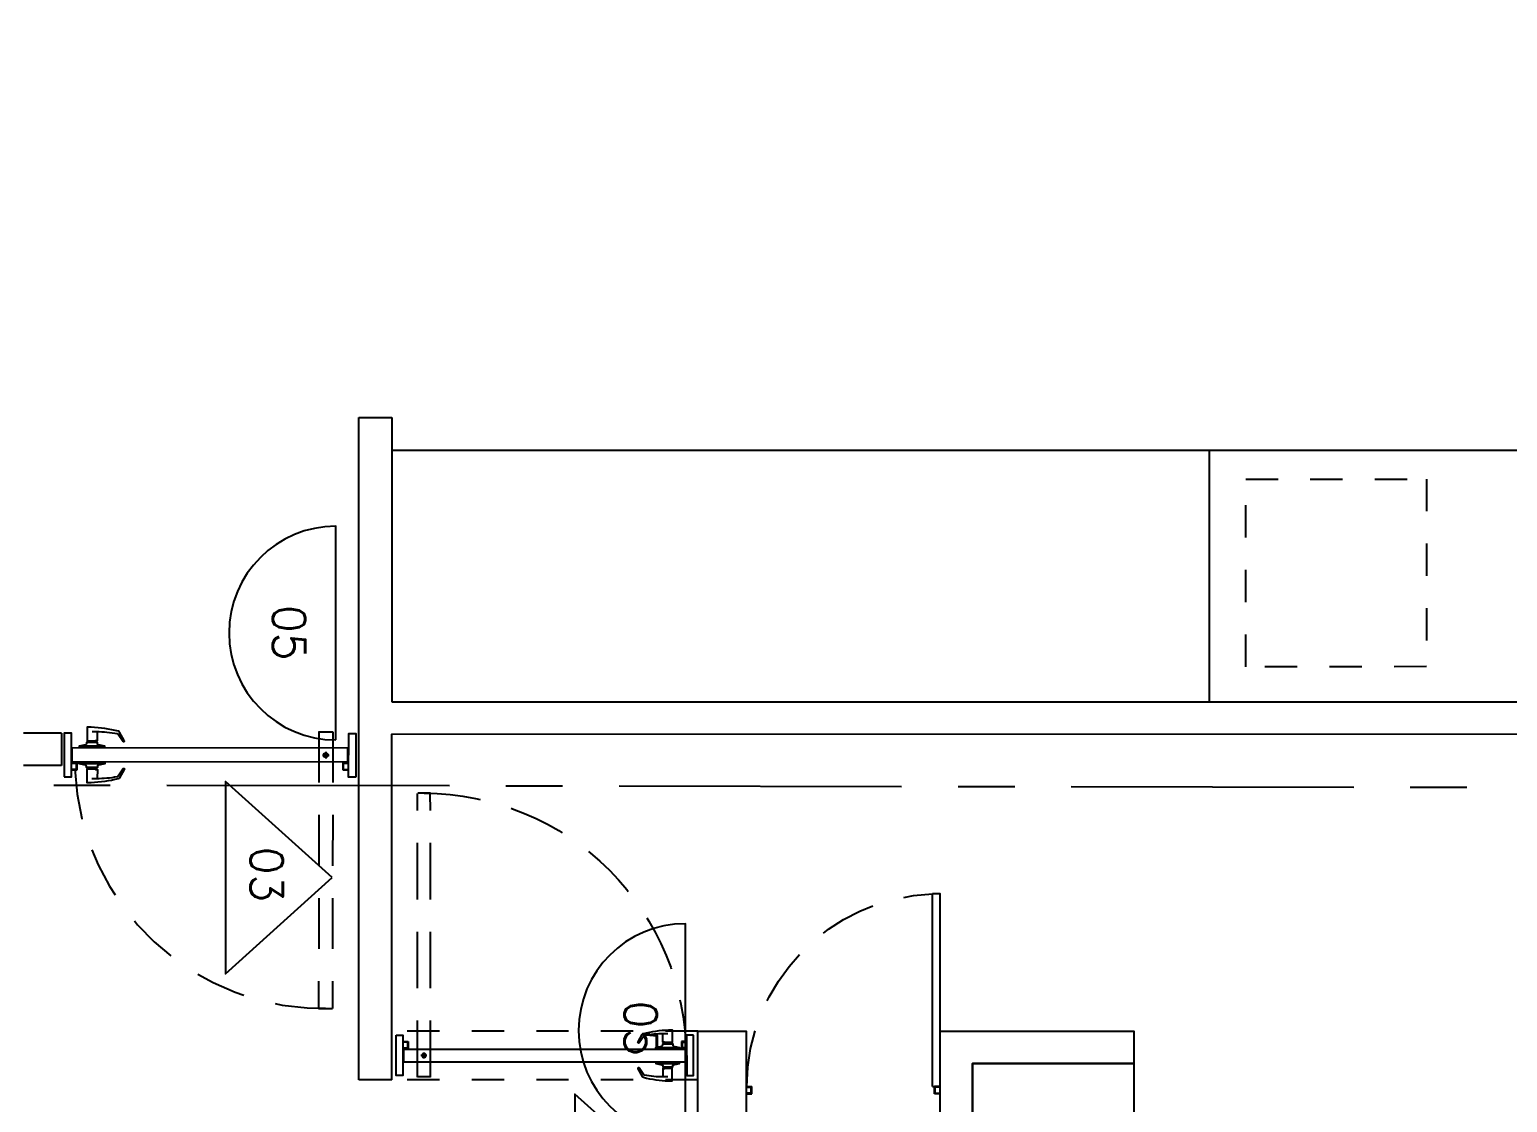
# Model space of a CAD drawing. Extents: x -4 to 325, y -1 to 181.
# Drawn here: x 8.111 to 12.686, y 22.645 to 25.966 of the extents above; entities that cross this region are included whole.
import ezdxf
from ezdxf.enums import TextEntityAlignment as Align

# ---------------------------------------------------------------- set-up
doc = ezdxf.new("R2010")
doc.units = 0
doc.header["$LTSCALE"] = 0.7
doc.header["$MEASUREMENT"] = 0
for name, pattern in [('REC4_A1-00_PLANTA GENERAL$0$X-PP$0$X-PP$0$HIDDEN2', [0.1875, 0.125, -0.0625]), ('REC4_A1-00_PLANTA GENERAL$1$X-BB$0$CENTER', [2, 1.25, -0.25, 0.25, -0.25]), ('REC4_A1-00_PLANTA GENERAL$1$X-BB$0$HIDDEN2', [0.1875, 0.125, -0.0625]), ('REC4_A1-00_PLANTA GENERAL$1$X-PP$0$HIDDEN', [0.375, 0.25, -0.125]), ('X-BB$0$HIDDEN2', [0.1875, 0.125, -0.0625])]:
    doc.linetypes.add(name, pattern=pattern)
doc.layers.get('0').update_dxf_attribs({"linetype": 'CONTINUOUS'})
doc.layers.add('REC4_A1-00_PLANTA GENERAL$0$PP$0$A-MOBILIARIO-MAMPARA', color=9, linetype='CONTINUOUS', lineweight=25)
for name, color, linetype in [('REC4_A1-00_PLANTA GENERAL$1$BB$0$A-GRID', 251, 'REC4_A1-00_PLANTA GENERAL$1$X-BB$0$CENTER'), ('REC4_A1-00_PLANTA GENERAL$1$FN$0$I-FURN-FREE', 1, 'CONTINUOUS'), ('REC4_A1-00_PLANTA GENERAL$1$PP$0$I-DOOR', 253, 'CONTINUOUS'), ('REC4_A1-00_PLANTA GENERAL$1$PP$0$I-WALL', 253, 'CONTINUOUS')]:
    doc.layers.add(name, color=color, linetype=linetype)
doc.styles.add('REC4_A1-00_PLANTA GENERAL$0$X-FN$0$ARIAL', font='arial.ttf')
doc.styles.add('ROMANS', font='romans.shx', dxfattribs={"width": 0.75})

# ---------------------------------------------------------------- blocks, each defined once
blk = doc.blocks.new('REC4_A1-00_PLANTA GENERAL$1$X-PP$0$door')
at = {"layer": 'REC4_A1-00_PLANTA GENERAL$1$PP$0$I-DOOR', "linetype": 'REC4_A1-00_PLANTA GENERAL$1$X-PP$0$HIDDEN', "extrusion": (7.03085e-08, -3.52258e-06, 1)}
for p, q in [((61214.007, 25536.4271, 0), (61214.0075, 25535.4751, 0)), ((61214.055, 25536.4271, 0), (61214.0555, 25535.4751, 0)), ((61214.0075, 25535.4751, 0), (61214.0555, 25535.4751, 0))]:
    blk.add_line(p, q, dxfattribs=at)
at = {"layer": 'REC4_A1-00_PLANTA GENERAL$1$PP$0$I-DOOR', "linetype": 'Continuous', "extrusion": (7.03085e-08, -3.52258e-06, 1)}
for p, q in [((61214.007, 25536.4266, 0), (61214.055, 25536.4266, 0)), ((61214.1072, 25536.3703), (61213.1591, 25536.3703)), ((61213.2714, 25536.3762, 0), (61213.1825, 25536.3763, 0)), ((61213.2714, 25536.3762, 0), (61213.1825, 25536.3763, 0)), ((61214.02, 25536.3463, 0), (61214.0424, 25536.3463, 0)), ((61214.0312, 25536.3573, 0), (61214.0312, 25536.3349, 0)), ((61214.1072, 25536.3223, 0), (61214.1072, 25536.3703)), ((61214.1072, 25536.3223, 0), (61213.1591, 25536.3223, 0)), ((61213.2714, 25536.3162, 0), (61213.1825, 25536.3163, 0)), ((61213.2714, 25536.3162, 0), (61213.1825, 25536.3163, 0)), ((61214.0907, 25536.2946, 0), (61214.0908, 25536.3196, 0)), ((61214.11, 25536.2946, 0), (61214.0907, 25536.2946, 0)), ((61214.11, 25536.3196, 0), (61214.0908, 25536.3196, 0)), ((61214.0927, 25536.2966, 0), (61214.0928, 25536.3176, 0)), ((61214.0927, 25536.2966, 0), (61214.11, 25536.2966, 0)), ((61214.1101, 25536.3176, 0), (61214.0928, 25536.3176, 0))]:
    blk.add_line(p, q, dxfattribs=at)
at = {"layer": 'REC4_A1-00_PLANTA GENERAL$1$PP$0$I-DOOR', "linetype": 'Continuous'}
blk.add_line((61213.1591, 25536.3223, 0), (61213.1591, 25536.3703), dxfattribs=at)
at = {"layer": 'REC4_A1-00_PLANTA GENERAL$1$PP$0$I-DOOR', "linetype": 'Continuous', "extrusion": (-7.03085e-08, -3.52258e-06, 1)}
for p, q in [((61213.1562, 25536.3176, 0), (61213.1736, 25536.3176, 0)), ((61213.1563, 25536.3196, 0), (61213.1756, 25536.3196, 0)), ((61213.1736, 25536.2966, 0), (61213.1563, 25536.2966, 0)), ((61213.1563, 25536.2946, 0), (61213.1756, 25536.2946, 0)), ((61213.1736, 25536.2966, 0), (61213.1736, 25536.3176, 0)), ((61213.1756, 25536.2946, 0), (61213.1756, 25536.3196, 0))]:
    blk.add_line(p, q, dxfattribs=at)
at = {"layer": 'REC4_A1-00_PLANTA GENERAL$1$PP$0$I-DOOR', "linetype": 'Continuous', "extrusion": (7.03085e-08, -3.52258e-06, 1), "elevation": -0.0857}
for points in [[(61213.227, 25536.4268), (61213.2428, 25536.4267, -0.046797), (61213.3139, 25536.4201, -0.2009), (61213.3169, 25536.4182), (61213.3337, 25536.3931, 1), (61213.3382, 25536.3963), (61213.3221, 25536.4246, 0.203005), (61213.3177, 25536.428, 0.054377), (61213.2243, 25536.4416), (61213.2107, 25536.4416), (61213.2107, 25536.3942), (61213.2391, 25536.3942), (61213.2391, 25536.3957), (61213.2455, 25536.3957), (61213.2456, 25536.4267)], [(61213.227, 25536.4268), (61213.2428, 25536.4267, -0.046797), (61213.3139, 25536.4201, -0.2009), (61213.3169, 25536.4182), (61213.3337, 25536.3931, 1), (61213.3382, 25536.3963), (61213.3221, 25536.4246, 0.203005), (61213.3177, 25536.428, 0.054377), (61213.2243, 25536.4416), (61213.2107, 25536.4416), (61213.2107, 25536.3942), (61213.2391, 25536.3942), (61213.2391, 25536.3957), (61213.2455, 25536.3957), (61213.2456, 25536.4267)], [(61213.2714, 25536.3702), (61213.2714, 25536.3762), (61213.2489, 25536.3813, -0.342611), (61213.2455, 25536.3857), (61213.2455, 25536.3892), (61213.2084, 25536.3892), (61213.2084, 25536.3857, -0.342611), (61213.205, 25536.3814), (61213.1825, 25536.3763), (61213.1825, 25536.3703)], [(61213.2714, 25536.3702), (61213.2714, 25536.3762), (61213.2489, 25536.3813, -0.342611), (61213.2455, 25536.3857), (61213.2455, 25536.3892), (61213.2084, 25536.3892), (61213.2084, 25536.3857, -0.342611), (61213.205, 25536.3814), (61213.1825, 25536.3763), (61213.1825, 25536.3703)], [(61213.2714, 25536.3222), (61213.2714, 25536.3162), (61213.2489, 25536.3111, 0.342611), (61213.2455, 25536.3067), (61213.2455, 25536.3032), (61213.2084, 25536.3032), (61213.2084, 25536.3067, 0.342611), (61213.205, 25536.3111), (61213.1825, 25536.3163), (61213.1825, 25536.3223)], [(61213.2714, 25536.3222), (61213.2714, 25536.3162), (61213.2489, 25536.3111, 0.342611), (61213.2455, 25536.3067), (61213.2455, 25536.3032), (61213.2084, 25536.3032), (61213.2084, 25536.3067, 0.342611), (61213.205, 25536.3111), (61213.1825, 25536.3163), (61213.1825, 25536.3223)], [(61213.2269, 25536.2657), (61213.2427, 25536.2657, 0.046797), (61213.3138, 25536.2722, 0.2009), (61213.3168, 25536.2741), (61213.3337, 25536.2992, -1), (61213.3381, 25536.296), (61213.322, 25536.2677, -0.203005), (61213.3176, 25536.2643, -0.054377), (61213.2241, 25536.2508), (61213.2106, 25536.2508), (61213.2106, 25536.2983), (61213.239, 25536.2982), (61213.239, 25536.2967), (61213.2455, 25536.2967), (61213.2454, 25536.2657)], [(61213.2269, 25536.2657), (61213.2427, 25536.2657, 0.046797), (61213.3138, 25536.2722, 0.2009), (61213.3168, 25536.2741), (61213.3337, 25536.2992, -1), (61213.3381, 25536.296), (61213.322, 25536.2677, -0.203005), (61213.3176, 25536.2643, -0.054377), (61213.2241, 25536.2508), (61213.2106, 25536.2508), (61213.2106, 25536.2983), (61213.239, 25536.2982), (61213.239, 25536.2967), (61213.2455, 25536.2967), (61213.2454, 25536.2657)]]:
    blk.add_lwpolyline(points, format="xyb", dxfattribs=at)
at = {"layer": 'REC4_A1-00_PLANTA GENERAL$1$PP$0$I-DOOR', "linetype": 'Continuous', "extrusion": (1.26458e-05, -3.51329e-06, 1), "elevation": 0.6844}
blk.add_lwpolyline([(61213.1313, 25536.2711), (61213.1563, 25536.2711), (61213.1562, 25536.4211), (61213.1312, 25536.4211), (61213.1313, 25536.2711)], dxfattribs=at)
at = {"layer": 'REC4_A1-00_PLANTA GENERAL$1$PP$0$I-DOOR', "linetype": 'Continuous', "extrusion": (7.03085e-08, -3.52258e-06, 1), "elevation": -0.0857}
for points in [[(61213.2413, 25536.3892), (61213.2413, 25536.3942), (61213.2127, 25536.3942), (61213.2127, 25536.3892)], [(61213.2413, 25536.3892), (61213.2413, 25536.3942), (61213.2127, 25536.3942), (61213.2127, 25536.3892)], [(61213.2412, 25536.3032), (61213.2412, 25536.2982), (61213.2126, 25536.2983), (61213.2126, 25536.3032)], [(61213.2412, 25536.3032), (61213.2412, 25536.2982), (61213.2126, 25536.2983), (61213.2126, 25536.3032)]]:
    blk.add_lwpolyline(points, dxfattribs=at)
at = {"layer": 'REC4_A1-00_PLANTA GENERAL$1$PP$0$I-DOOR', "linetype": 'Continuous', "extrusion": (-1.26458e-05, -3.51329e-06, 1), "elevation": -0.8638}
blk.add_lwpolyline([(61214.135, 25536.2711), (61214.11, 25536.2711), (61214.1101, 25536.4211), (61214.1351, 25536.4211), (61214.135, 25536.2711)], dxfattribs=at)
at = {"layer": 'REC4_A1-00_PLANTA GENERAL$1$PP$0$I-DOOR', "linetype": 'Continuous', "extrusion": (7.03085e-08, -3.52258e-06, 1)}
blk.add_circle((61214.0312, 25536.3463, -0.0856), 0.0075, dxfattribs=at)
at = {"layer": 'REC4_A1-00_PLANTA GENERAL$1$PP$0$I-DOOR', "linetype": 'REC4_A1-00_PLANTA GENERAL$1$X-PP$0$HIDDEN', "extrusion": (7.03085e-08, -3.52258e-06, 1)}
blk.add_arc((61214.0247, 25536.3318, -0.0856), 0.8569, 182.1968, 272.0579, dxfattribs=at)
blk = doc.blocks.new('REC4_A1-00_PLANTA GENERAL$0$SINK')
at = {"layer": 'REC4_A1-00_PLANTA GENERAL$1$PP$0$I-DOOR', "linetype": 'Continuous', "extrusion": (-6.7255e-08, 3.52263e-06, 1)}
for p, q in [((10.3298, 16.9794), (10.3472, 16.9794)), ((10.3454, 16.9776), (10.3298, 16.9776)), ((10.3454, 16.9776), (10.3454, 16.9587)), ((10.3472, 16.9794), (10.3472, 16.9569)), ((10.3297, 16.9587), (10.3454, 16.9587)), ((10.3298, 16.9569), (10.3472, 16.9569))]:
    blk.add_line(p, q, dxfattribs=at)
at = {"layer": 'REC4_A1-00_PLANTA GENERAL$1$PP$0$I-DOOR', "linetype": 'Continuous', "extrusion": (7.33619e-08, 3.52251e-06, 1)}
for p, q in [((10.9124, 16.9789), (10.9124, 16.9564)), ((10.9298, 16.9789), (10.9124, 16.9789)), ((10.9142, 16.9771), (10.9142, 16.9582)), ((10.9142, 16.9771), (10.9298, 16.9771)), ((10.9298, 16.9564), (10.9124, 16.9564)), ((10.9299, 16.9582), (10.9142, 16.9582))]:
    blk.add_line(p, q, dxfattribs=at)
at = {"layer": 'REC4_A1-00_PLANTA GENERAL$1$PP$0$I-DOOR', "extrusion": (6.7255e-08, -3.52264e-06, 1)}
blk.add_line((10.9066, 16.9566), (10.9065, 16.36), dxfattribs=at)
at = {"layer": 'REC4_A1-00_PLANTA GENERAL$1$PP$0$I-DOOR', "extrusion": (6.7255e-08, 3.52264e-06, 1)}
blk.add_line((10.9065, 16.9565), (10.9297, 16.9566), dxfattribs=at)
at = {"layer": 'REC4_A1-00_PLANTA GENERAL$1$PP$0$I-DOOR'}
blk.add_polyline3d([(10.9298, 16.9566, 0), (10.9297, 16.3599, 0), (10.9065, 16.3599, 0)], dxfattribs=at)
at = {"layer": 'REC4_A1-00_PLANTA GENERAL$1$PP$0$I-DOOR', "linetype": 'REC4_A1-00_PLANTA GENERAL$1$X-PP$0$HIDDEN'}
blk.add_arc((10.9298, 16.9584), 0.5985, 180.1683, 267.7664, dxfattribs=at)
blk = doc.blocks.new('REC4_A1-00_PLANTA GENERAL$0$Puerta Baños')
at = {"layer": 'REC4_A1-00_PLANTA GENERAL$1$PP$0$I-DOOR', "linetype": 'Continuous', "extrusion": (-3.52277e-06, -4.05582e-07, 1)}
for p, q in [((11.8521, 25.6733, 0), (11.8521, 25.6573, 0)), ((11.8537, 25.6589, 0), (11.8537, 25.6733, 0)), ((11.8711, 25.6733, 0), (11.8711, 25.659, 0)), ((11.8728, 25.6733, 0), (11.8728, 25.6573, 0)), ((11.875, 25.6709, 0), (11.8757, 24.797, 0)), ((11.875, 25.6709, 0), (11.9147, 25.6709, 0)), ((11.9147, 25.6709, 0), (11.9147, 24.7971, 0)), ((11.8521, 25.6573, 0), (11.8728, 25.6573, 0)), ((11.8537, 25.6589, 0), (11.8711, 25.659, 0)), ((11.9614, 25.588, 0), (11.9613, 25.6277, 0)), ((11.904, 25.608, 0), (11.8854, 25.608, 0)), ((11.8949, 25.5987, 0), (11.8949, 25.6172, 0)), ((11.8699, 24.89, 0), (11.87, 24.8164, 0)), ((11.8699, 24.89, 0), (11.87, 24.8164, 0)), ((11.9196, 24.8901, 0), (11.9197, 24.8165, 0)), ((11.9196, 24.8901, 0), (11.9197, 24.8165, 0))]:
    blk.add_line(p, q, dxfattribs=at)
at = {"layer": 'REC4_A1-00_PLANTA GENERAL$1$PP$0$I-DOOR', "linetype": 'REC4_A1-00_PLANTA GENERAL$1$X-PP$0$HIDDEN', "extrusion": (-3.52277e-06, -4.05582e-07, 1)}
for p, q in [((11.0835, 25.5874, 0), (11.0835, 25.6272, 0)), ((11.9618, 25.6277, 0), (11.0838, 25.628, 0)), ((11.9618, 25.588, 0), (11.0838, 25.5883, 0))]:
    blk.add_line(p, q, dxfattribs=at)
at = {"layer": 'REC4_A1-00_PLANTA GENERAL$1$PP$0$I-DOOR', "linetype": 'Continuous', "extrusion": (-3.52276e-06, -5.46199e-07, 1)}
for p, q in [((11.8521, 24.8107, 0), (11.8728, 24.8107, 0)), ((11.8521, 24.7947, 0), (11.8521, 24.8107, 0)), ((11.8537, 24.809, 0), (11.8711, 24.809, 0)), ((11.8537, 24.809, 0), (11.8537, 24.7947, 0)), ((11.8711, 24.7947, 0), (11.8711, 24.809, 0)), ((11.8728, 24.7947, 0), (11.8728, 24.8107, 0))]:
    blk.add_line(p, q, dxfattribs=at)
at = {"layer": 'REC4_A1-00_PLANTA GENERAL$1$PP$0$I-DOOR', "linetype": 'Continuous', "extrusion": (-1.86245e-10, -4.75596e-07, 1)}
blk.add_line((11.8757, 24.797, 0), (11.9147, 24.7971, 0), dxfattribs=at)
at = {"layer": 'REC4_A1-00_PLANTA GENERAL$1$PP$0$I-DOOR', "linetype": 'Continuous', "extrusion": (-3.51242e-06, -1.31217e-05, 1), "elevation": -0.0004}
blk.add_lwpolyline([(11.8326, 25.6939), (11.8326, 25.6732), (11.9568, 25.6733), (11.9568, 25.694), (11.8326, 25.6939)], dxfattribs=at)
at = {"layer": 'REC4_A1-00_PLANTA GENERAL$1$PP$0$I-DOOR', "linetype": 'Continuous', "extrusion": (-3.52277e-06, -4.05582e-07, 1), "elevation": -0.0001}
for points in [[(11.8281, 24.8532), (11.8281, 24.8663, -0.046797), (11.8335, 24.9252, -0.2009), (11.8351, 24.9276), (11.8558, 24.9416, 1), (11.8532, 24.9453), (11.8297, 24.932, 0.203005), (11.827, 24.9283, 0.054377), (11.8158, 24.8509), (11.8158, 24.8397), (11.8551, 24.8397), (11.8551, 24.8632), (11.8538, 24.8632), (11.8538, 24.8686), (11.8281, 24.8685)], [(11.8281, 24.8532), (11.8281, 24.8663, -0.046797), (11.8335, 24.9252, -0.2009), (11.8351, 24.9276), (11.8558, 24.9416, 1), (11.8532, 24.9453), (11.8297, 24.932, 0.203005), (11.827, 24.9283, 0.054377), (11.8158, 24.8509), (11.8158, 24.8396), (11.8551, 24.8397), (11.8551, 24.8632), (11.8538, 24.8632), (11.8538, 24.8686), (11.8281, 24.8685)], [(11.9615, 24.8533), (11.9615, 24.8664, 0.046797), (11.956, 24.9253, 0.2009), (11.9544, 24.9277), (11.9336, 24.9417, -1), (11.9363, 24.9454), (11.9597, 24.9321, -0.203005), (11.9625, 24.9284, -0.054377), (11.9738, 24.851), (11.9738, 24.8398), (11.9345, 24.8397), (11.9345, 24.8633), (11.9358, 24.8633), (11.9357, 24.8686), (11.9615, 24.8687)], [(11.9615, 24.8533), (11.9615, 24.8664, 0.046797), (11.956, 24.9253, 0.2009), (11.9544, 24.9277), (11.9336, 24.9417, -1), (11.9363, 24.9454), (11.9597, 24.9321, -0.203005), (11.9625, 24.9284, -0.054377), (11.9738, 24.851), (11.9738, 24.8398), (11.9345, 24.8397), (11.9345, 24.8633), (11.9358, 24.8633), (11.9357, 24.8686), (11.9615, 24.8687)], [(11.8749, 24.89), (11.8699, 24.89), (11.8657, 24.8714, -0.342611), (11.8621, 24.8686), (11.8592, 24.8686), (11.8592, 24.8379), (11.8621, 24.8379, -0.342611), (11.8657, 24.8351), (11.87, 24.8164), (11.8749, 24.8164)], [(11.8749, 24.89), (11.8699, 24.89), (11.8657, 24.8714, -0.342611), (11.8621, 24.8686), (11.8592, 24.8686), (11.8592, 24.8379), (11.8621, 24.8379, -0.342611), (11.8657, 24.8351), (11.87, 24.8164), (11.8749, 24.8164)], [(11.9146, 24.8901), (11.9196, 24.8901), (11.9239, 24.8714, 0.342611), (11.9275, 24.8686), (11.9304, 24.8686), (11.9304, 24.8379), (11.9275, 24.8379, 0.342611), (11.9239, 24.8351), (11.9197, 24.8165), (11.9147, 24.8164)], [(11.9146, 24.8901), (11.9196, 24.8901), (11.9239, 24.8714, 0.342611), (11.9275, 24.8686), (11.9304, 24.8686), (11.9304, 24.8379), (11.9275, 24.8379, 0.342611), (11.9239, 24.8351), (11.9197, 24.8165), (11.9147, 24.8164)]]:
    blk.add_lwpolyline(points, format="xyb", dxfattribs=at)
for points in [[(11.8592, 24.865), (11.855, 24.865), (11.8551, 24.8414), (11.8592, 24.8414)], [(11.8592, 24.865), (11.855, 24.865), (11.8551, 24.8414), (11.8592, 24.8414)], [(11.9304, 24.8651), (11.9345, 24.8651), (11.9345, 24.8414), (11.9304, 24.8414)], [(11.9304, 24.8651), (11.9345, 24.8651), (11.9345, 24.8414), (11.9304, 24.8414)]]:
    blk.add_lwpolyline(points, dxfattribs=at)
at = {"layer": 'REC4_A1-00_PLANTA GENERAL$1$PP$0$I-DOOR', "linetype": 'Continuous', "extrusion": (-3.51453e-06, 1.21699e-05, 1), "elevation": 0.0003}
blk.add_lwpolyline([(11.8326, 24.774), (11.8326, 24.7947), (11.9568, 24.7946), (11.9568, 24.7739), (11.8326, 24.774)], dxfattribs=at)
at = {"layer": 'REC4_A1-00_PLANTA GENERAL$1$PP$0$I-DOOR', "linetype": 'Continuous', "extrusion": (-3.52277e-06, -4.05582e-07, 1)}
blk.add_circle((11.8949, 25.608, -0.0001), 0.00621, dxfattribs=at)
at = {"layer": 'REC4_A1-00_PLANTA GENERAL$1$PP$0$I-DOOR', "linetype": 'REC4_A1-00_PLANTA GENERAL$1$X-PP$0$HIDDEN', "extrusion": (-1.86245e-10, -4.75596e-07, 1)}
blk.add_arc((11.8947, 25.608, 0), 0.8112, 180.0466, 270.0592, dxfattribs=at)
blk = doc.blocks.new('REC4_A1-00_PLANTA GENERAL', base_point=(3911.2412, -3265.1096))
at = {"layer": 'REC4_A1-00_PLANTA GENERAL$1$BB$0$A-GRID'}
h = blk.add_hatch(dxfattribs=at)
h.set_pattern_fill('ANSI31', color=8, scale=0.53)
h.set_pattern_definition([(45, (0.03352, 0.020166), (-0.046845824, 0.046845824), [])])
h.paths.add_polyline_path([(1.5678, 35.8547), (1.2166, 35.8547), (1.2166, 35.4908), (1.5678, 35.4908)])
h.paths.add_polyline_path([(8.0551, 35.8047), (7.7553, 35.8047), (7.7553, 35.5143), (8.0551, 35.5143)])
h.paths.add_polyline_path([(14.5753, 35.809), (14.2754, 35.809), (14.2754, 35.5187), (14.5753, 35.5187)])
h.paths.add_polyline_path([(21.0466, 35.804), (20.7468, 35.804), (20.7468, 35.5137), (21.0466, 35.5137)])
edge = h.paths.add_edge_path()
edge.add_arc((27.4259, 35.604), 0.1568, 0, 360)
h.paths.add_polyline_path([(34.1147, 35.7939), (33.8148, 35.7939), (33.8148, 35.5036), (34.1147, 35.5036)])
h.paths.add_polyline_path([(40.5576, 35.789), (40.2578, 35.789), (40.2578, 35.4986), (40.5576, 35.4986)])
edge = h.paths.add_edge_path()
edge.add_arc((46.9701, 35.6385), 0.2128, 0, 360)
edge = h.paths.add_edge_path()
edge.add_arc((33.9335, 29.5702), 0.1716, 0, 360)
h.paths.add_polyline_path([(1.5768, 29.8317), (1.2256, 29.8317), (1.2256, 29.4678), (1.5768, 29.4678)])
h.paths.add_polyline_path([(8.0508, 29.7868), (7.75, 29.7868), (7.75, 29.4871), (8.0508, 29.4871)])
h.paths.add_polyline_path([(14.3851, 29.7988), (14.2624, 29.7988), (14.2624, 29.4991), (14.3821, 29.4991)])
h.paths.add_polyline_path([(14.5632, 29.7988), (14.3851, 29.7988), (14.3821, 29.4991), (14.5632, 29.4991)])
h.paths.add_polyline_path([(21.1221, 29.5527), (20.7989, 29.5517), (20.7989, 29.3933), (21.1221, 29.3933)])
h.paths.add_polyline_path([(21.1221, 29.8224), (21.0453, 29.8224), (20.7989, 29.8217), (20.7989, 29.5517), (21.1221, 29.5527)])
h.paths.add_polyline_path([(27.542, 29.7729), (27.2913, 29.7729), (27.2913, 29.5231), (27.542, 29.5231)])
h.paths.add_polyline_path([(40.5264, 29.7716), (40.2757, 29.7716), (40.2757, 29.5218), (40.5264, 29.5218)])
h.paths.add_polyline_path([(47.0764, 29.8019), (46.7664, 29.8019), (46.7664, 29.4919), (47.0764, 29.4919)])
h.paths.add_polyline_path([(1.565, 23.8478), (1.2138, 23.8478), (1.2138, 23.4839), (1.565, 23.4839)])
h.paths.add_polyline_path([(7.9956, 23.8084), (7.6948, 23.8084), (7.6948, 23.5086), (7.9956, 23.5086)])
h.paths.add_polyline_path([(14.5958, 23.8058), (14.2249, 23.8067), (14.2249, 23.507), (14.5929, 23.5061)])
h.paths.add_polyline_path([(14.5258, 23.8058), (14.5958, 23.8058), (14.5929, 23.5061), (14.5258, 23.5061)], flags=16)
h.paths.add_polyline_path([(27.5327, 23.7392), (27.282, 23.7392), (27.282, 23.4894), (27.5327, 23.4894)])
edge = h.paths.add_edge_path()
edge.add_arc((33.9155, 23.6003), 0.1566, 0, 360)
h.paths.add_polyline_path([(40.5198, 23.6763), (40.2691, 23.6763), (40.2691, 23.4631), (40.5198, 23.4631)])
h.paths.add_polyline_path([(40.5198, 23.7129), (40.269, 23.7129), (40.269, 23.6763), (40.5198, 23.6763)])
h.paths.add_polyline_path([(47.0605, 23.6763), (46.8098, 23.6763), (46.8098, 23.4498), (47.0605, 23.4498)])
h.paths.add_polyline_path([(47.0605, 23.6997), (46.8098, 23.6997), (46.8098, 23.6763), (47.0605, 23.6763)])
h.paths.add_polyline_path([(1.5458, 17.8473), (1.1946, 17.8473), (1.1946, 17.4834), (1.5458, 17.4834)])
h.paths.add_polyline_path([(8.0633, 17.8071), (7.7625, 17.8071), (7.7625, 17.5074), (8.0633, 17.5074)])
h.paths.add_polyline_path([(14.4343, 17.7919), (14.3217, 17.7919), (14.3217, 17.4921), (14.4285, 17.4921)])
h.paths.add_polyline_path([(14.6226, 17.7919), (14.4343, 17.7919), (14.4285, 17.4921), (14.6226, 17.4921)])
h.paths.add_polyline_path([(27.5235, 17.756), (27.2727, 17.756), (27.2727, 17.5062), (27.5235, 17.5062)])
edge = h.paths.add_edge_path()
edge.add_arc((33.905, 17.5767), 0.1574, 0, 360)
h.paths.add_polyline_path([(40.5132, 17.7384), (40.3113, 17.7384), (40.3113, 17.5259), (40.5132, 17.5259)])
h.paths.add_polyline_path([(40.3113, 17.7384), (40.2625, 17.7384), (40.2625, 17.4886), (40.5132, 17.4886), (40.5132, 17.5259), (40.3113, 17.5259)])
h.paths.add_polyline_path([(47.0683, 17.7542), (46.7674, 17.7542), (46.7674, 17.5259), (47.0683, 17.5259)])
h.paths.add_polyline_path([(47.0683, 17.5259), (46.7674, 17.5259), (46.7674, 17.4544), (47.0683, 17.4544)])
h.paths.add_polyline_path([(1.5739, 11.86), (1.2227, 11.86), (1.2227, 11.4962), (1.5739, 11.4962)])
h.paths.add_polyline_path([(8.0659, 11.8138), (7.765, 11.8138), (7.765, 11.514), (8.0659, 11.514)])
h.paths.add_polyline_path([(14.5258, 11.7988), (14.2249, 11.7988), (14.2249, 11.499), (14.5258, 11.499)])
h.paths.add_polyline_path([(21.0742, 11.6829), (20.7512, 11.6844), (20.7512, 11.4144), (21.0742, 11.4144)])
h.paths.add_polyline_path([(21.0742, 11.7656), (20.7512, 11.7656), (20.7512, 11.6844), (21.0742, 11.6829)])
h.paths.add_polyline_path([(27.5142, 11.7439), (27.2635, 11.7439), (27.2635, 11.4941), (27.5142, 11.4941)])
edge = h.paths.add_edge_path()
edge.add_arc((33.8803, 11.59), 0.1553, 0, 360)
h.paths.add_polyline_path([(40.5065, 11.7154), (40.2558, 11.7154), (40.2558, 11.464), (40.5065, 11.464)])
h.paths.add_polyline_path([(47.0258, 11.6987), (46.775, 11.6987), (46.775, 11.4489), (47.0258, 11.4489)])
h.paths.add_polyline_path([(1.5513, 5.8383), (1.2001, 5.8383), (1.2001, 5.4744), (1.5513, 5.4744)])
h.paths.add_polyline_path([(8.0395, 5.7813), (7.7676, 5.7813), (7.7676, 5.4815), (8.0395, 5.4815)])
h.paths.add_polyline_path([(8.0685, 5.7813), (8.0395, 5.7813), (8.0395, 5.4815), (8.0685, 5.4815)])
h.paths.add_polyline_path([(14.5132, 5.7555), (14.2123, 5.7555), (14.2123, 5.4558), (14.5132, 5.4558)])
h.paths.add_polyline_path([(21.0084, 5.7048), (20.7577, 5.7048), (20.7577, 5.455), (21.0084, 5.455)])
h.paths.add_polyline_path([(27.5299, 5.7035), (27.229, 5.7035), (27.229, 5.4037), (27.5299, 5.4037)])
h.paths.add_polyline_path([(34.0162, 5.6528), (33.7655, 5.6528), (33.7655, 5.403), (34.0162, 5.403)])
h.paths.add_polyline_path([(40.4672, 5.6155), (40.2072, 5.6155), (40.2072, 5.3555), (40.4672, 5.3555)])
edge = h.paths.add_edge_path()
edge.add_arc((46.8827, 5.476), 0.1877, 0, 360)
at = {"linetype": 'REC4_A1-00_PLANTA GENERAL$1$X-BB$0$HIDDEN2'}
for p, q in [((10.1798, 22.8655), (9.2319, 22.8655)), ((10.1798, 22.7155), (9.2319, 22.7155))]:
    blk.add_line(p, q, dxfattribs=at)
at = {"layer": 'REC4_A1-00_PLANTA GENERAL$0$PP$0$A-MOBILIARIO-MAMPARA', "color": 8, "linetype": 'REC4_A1-00_PLANTA GENERAL$0$X-PP$0$X-PP$0$HIDDEN2'}
blk.add_lwpolyline([(11.8761, 24.5744), (12.4356, 24.575), (12.4356, 23.9942), (11.8761, 23.9936)], close=True, dxfattribs=at)
at = {"layer": 'REC4_A1-00_PLANTA GENERAL$1$BB$0$A-GRID'}
blk.add_lwpolyline([(-2.6642, 23.6449), (52.8043, 23.5571)], dxfattribs=at)
at = {"layer": 'REC4_A1-00_PLANTA GENERAL$1$PP$0$I-WALL'}
for p, q in [((9.1298, 22.7155), (9.1298, 24.7655)), ((9.1298, 24.7655), (9.2319, 24.7655)), ((9.2319, 24.7655), (9.2319, 23.8855)), ((11.7632, 24.663), (11.7632, 23.8855)), ((8.2098, 23.7882), (8.2098, 23.6882))]:
    blk.add_line(p, q, dxfattribs=at)
for points in [[(9.2319, 23.8855), (14.2293, 23.8855), (14.2293, 24.663), (9.2319, 24.663)], [(11.0298, 22.7655), (11.5298, 22.7655), (11.5298, 19.9007), (11.0298, 19.9007)]]:
    blk.add_lwpolyline(points, close=True, dxfattribs=at)
for points in [[(8.2098, 23.7882), (8.0919, 23.7882)], [(9.2319, 22.7155), (9.2319, 23.7855), (14.2946, 23.7859)], [(8.2098, 23.6882), (8.0919, 23.6882)], [(9.1298, 21.7855), (10.1798, 21.7855), (10.1798, 22.8655), (10.3298, 22.8655), (10.3298, 21.7855), (10.9298, 21.7855), (10.9298, 22.8655), (11.0298, 22.8655), (11.5298, 22.8655), (11.5298, 22.7655), (11.0298, 22.7655), (11.0298, 20.0157)]]:
    blk.add_lwpolyline(points, dxfattribs=at)
at = {"layer": 'REC4_A1-00_PLANTA GENERAL$1$PP$0$I-WALL', "elevation": 0}
blk.add_lwpolyline([(9.2319, 22.7155), (9.1298, 22.7155)], dxfattribs=at)
at = {"layer": 'REC4_A1-00_PLANTA GENERAL$1$PP$0$I-DOOR', "color": 4, "xscale": 0.9, "yscale": 0.9, "zscale": 0.9, "rotation": 359.950334928581}
blk.add_blockref('REC4_A1-00_PLANTA GENERAL$1$X-PP$0$door', (-55103.5014, -22911.2275, 0), dxfattribs=at)
at = {"layer": 'REC4_A1-00_PLANTA GENERAL$1$PP$0$I-DOOR', "xscale": -1, "rotation": 90}
blk.add_blockref('REC4_A1-00_PLANTA GENERAL$0$Puerta Baños', (34.9399, 34.6856, 0), dxfattribs=at)
at = {"layer": 'REC4_A1-00_PLANTA GENERAL$1$PP$0$I-WALL', "xscale": -1, "rotation": 180}
blk.add_blockref('REC4_A1-00_PLANTA GENERAL$0$SINK', (0, 39.6512), dxfattribs=at)
at = {"layer": 'REC4_A1-00_PLANTA GENERAL$1$FN$0$I-FURN-FREE', "style": 'REC4_A1-00_PLANTA GENERAL$0$X-FN$0$ARIAL', "text_generation_flag": 4}
for tag, p, height in [('ITEXT', (44.0612, 35.3807), 0.0358), ('CAPQT', (44.1235, 34.7232), 0.00704), ('CAPMC', (44.1235, 34.7232), 0.00704), ('CAPMG', (44.1235, 34.7232), 0.00704), ('STYLE', (44.1235, 34.7232), 0.0572), ('STYLE', (44.1235, 34.7232), 0.0572), ('CAPPN', (44.1235, 34.7232), 0.0715), ('L3', (44.1235, 34.7232), 0.0715), ('L1', (44.1235, 34.7232), 0.0715), ('L2', (44.1235, 34.7232), 0.0715)]:
    blk.add_attdef(tag, p, '', height=height, dxfattribs=at)
for tag, p, height, rotation in [('ITEXT', (42.9913, 35.0599), 0.0358, 30), ('ITEXT', (45.1482, 35.1235), 0.0358, 330), ('CAPPN', (43.374, 34.5216), 0.0715, 30), ('STYLE', (43.374, 34.5216), 0.0572, 30), ('STYLE', (43.374, 34.5216), 0.0572, 30), ('L1', (43.374, 34.5216), 0.0715, 30), ('L2', (43.374, 34.5216), 0.0715, 30), ('L3', (43.374, 34.5216), 0.0715, 30), ('CAPMG', (43.374, 34.5216), 0.00704, 30), ('CAPMC', (43.374, 34.5216), 0.00704, 30), ('CAPQT', (43.374, 34.5216), 0.00704, 30), ('L1', (44.8734, 34.523), 0.0715, 330), ('L3', (44.8734, 34.523), 0.0715, 330), ('L2', (44.8734, 34.523), 0.0715, 330), ('CAPPN', (44.8734, 34.523), 0.0715, 330), ('STYLE', (44.8734, 34.523), 0.0572, 330), ('STYLE', (44.8734, 34.523), 0.0572, 330), ('CAPMC', (44.8734, 34.523), 0.00704, 330), ('CAPMG', (44.8734, 34.523), 0.00704, 330), ('CAPQT', (44.8734, 34.523), 0.00704, 330), ('ITEXT', (42.2251, 34.2472), 0.0358, 60), ('ITEXT', (45.9609, 34.3573), 0.0358, 300), ('CAPPN', (42.8256, 33.9723), 0.0715, 60), ('STYLE', (42.8256, 33.9723), 0.0572, 60), ('STYLE', (42.8256, 33.9723), 0.0572, 60), ('L1', (42.8256, 33.9723), 0.0715, 60), ('L2', (42.8256, 33.9723), 0.0715, 60), ('L3', (42.8256, 33.9723), 0.0715, 60), ('CAPMG', (42.8256, 33.9723), 0.00704, 60), ('CAPMC', (42.8256, 33.9723), 0.00704, 60), ('CAPQT', (42.8256, 33.9723), 0.00704, 60), ('L1', (45.4227, 33.9746), 0.0715, 300), ('L3', (45.4227, 33.9746), 0.0715, 300), ('L2', (45.4227, 33.9746), 0.0715, 300), ('CAPPN', (45.4227, 33.9746), 0.0715, 300), ('STYLE', (45.4227, 33.9746), 0.0572, 300), ('STYLE', (45.4227, 33.9746), 0.0572, 300), ('CAPMC', (45.4227, 33.9746), 0.00704, 300), ('CAPMG', (45.4227, 33.9746), 0.00704, 300), ('CAPQT', (45.4227, 33.9746), 0.00704, 300), ('CAPPN', (42.6254, 33.2225), 0.0715, 90), ('STYLE', (42.6254, 33.2225), 0.0572, 90), ('STYLE', (42.6254, 33.2225), 0.0572, 90), ('L3', (42.6254, 33.2225), 0.0715, 90), ('L1', (42.6254, 33.2225), 0.0715, 90), ('L2', (42.6254, 33.2225), 0.0715, 90), ('ITEXT', (41.9679, 33.1602), 0.0358, 90), ('ITEXT', (46.2817, 33.2874), 0.0358, 270), ('CAPQT', (42.6254, 33.2225), 0.00704, 90), ('CAPMG', (42.6254, 33.2225), 0.00704, 90), ('CAPMC', (42.6254, 33.2225), 0.00704, 90), ('CAPPN', (45.6242, 33.2251), 0.0715, 270), ('STYLE', (45.6242, 33.2251), 0.0572, 270), ('STYLE', (45.6242, 33.2251), 0.0572, 270), ('CAPMC', (45.6242, 33.2251), 0.00704, 270), ('CAPMG', (45.6242, 33.2251), 0.00704, 270), ('CAPQT', (45.6242, 33.2251), 0.00704, 270), ('L3', (45.6242, 33.2251), 0.0715, 270), ('L2', (45.6242, 33.2251), 0.0715, 270), ('L1', (45.6242, 33.2251), 0.0715, 270), ('CAPPN', (42.8269, 32.4729), 0.0715, 120), ('STYLE', (42.8269, 32.4729), 0.0572, 120), ('STYLE', (42.8269, 32.4729), 0.0572, 120), ('L1', (42.8269, 32.4729), 0.0715, 120), ('L2', (42.8269, 32.4729), 0.0715, 120), ('L3', (42.8269, 32.4729), 0.0715, 120), ('CAPMG', (42.8269, 32.4729), 0.00704, 120), ('CAPMC', (42.8269, 32.4729), 0.00704, 120), ('CAPQT', (42.8269, 32.4729), 0.00704, 120), ('CAPPN', (45.424, 32.4752), 0.0715, 240), ('STYLE', (45.424, 32.4752), 0.0572, 240), ('STYLE', (45.424, 32.4752), 0.0572, 240), ('L2', (45.424, 32.4752), 0.0715, 240), ('L3', (45.424, 32.4752), 0.0715, 240), ('L1', (45.424, 32.4752), 0.0715, 240), ('CAPMG', (45.424, 32.4752), 0.00704, 240), ('CAPQT', (45.424, 32.4752), 0.00704, 240), ('CAPMC', (45.424, 32.4752), 0.00704, 240), ('ITEXT', (42.2887, 32.0903), 0.0358, 120), ('ITEXT', (46.0245, 32.2004), 0.0358, 240), ('CAPPN', (43.3762, 31.9246), 0.0715, 150), ('STYLE', (43.3762, 31.9246), 0.0572, 150), ('STYLE', (43.3762, 31.9246), 0.0572, 150), ('L1', (43.3762, 31.9246), 0.0715, 150), ('L2', (43.3762, 31.9246), 0.0715, 150), ('L3', (43.3762, 31.9246), 0.0715, 150), ('CAPMG', (43.3762, 31.9246), 0.00704, 150), ('CAPMC', (43.3762, 31.9246), 0.00704, 150), ('CAPQT', (43.3762, 31.9246), 0.00704, 150), ('CAPPN', (44.8757, 31.9259), 0.0715, 210), ('STYLE', (44.8757, 31.9259), 0.0572, 210), ('STYLE', (44.8757, 31.9259), 0.0572, 210), ('L2', (44.8757, 31.9259), 0.0715, 210), ('L3', (44.8757, 31.9259), 0.0715, 210), ('L1', (44.8757, 31.9259), 0.0715, 210), ('CAPMG', (44.8757, 31.9259), 0.00704, 210), ('CAPMC', (44.8757, 31.9259), 0.00704, 210), ('CAPQT', (44.8757, 31.9259), 0.00704, 210), ('CAPPN', (44.1261, 31.7244), 0.0715, 180), ('STYLE', (44.1261, 31.7244), 0.0572, 180), ('STYLE', (44.1261, 31.7244), 0.0572, 180), ('L3', (44.1261, 31.7244), 0.0715, 180), ('L1', (44.1261, 31.7244), 0.0715, 180), ('L2', (44.1261, 31.7244), 0.0715, 180), ('CAPMG', (44.1261, 31.7244), 0.00704, 180), ('CAPMC', (44.1261, 31.7244), 0.00704, 180), ('CAPQT', (44.1261, 31.7244), 0.00704, 180), ('ITEXT', (43.1014, 31.3241), 0.0358, 150), ('ITEXT', (45.2583, 31.3876), 0.0358, 210), ('ITEXT', (44.1884, 31.0669), 0.0358, 180)]:
    blk.add_attdef(tag, p, '', height=height, rotation=rotation, dxfattribs=at)
for tag, p, height, width in [('ITEXT', (44.1112, 34.7804), 0.0286, 0.75), ('PSUT1', (44.1235, 34.7232), 0.0572, 0.65), ('PSUT2', (44.1235, 34.7232), 0.0572, 0.65), ('PSUT3', (44.1235, 34.7232), 0.0572, 0.65)]:
    blk.add_attdef(tag, p, '', height=height, dxfattribs=dict(at, width=width))
for tag, p, height, rotation, width in [('ITEXT', (43.3348, 34.565), 0.0286, 30, 0.75), ('PSUT1', (43.374, 34.5216), 0.0572, 30, 0.65), ('PSUT2', (43.374, 34.5216), 0.0572, 30, 0.65), ('PSUT3', (43.374, 34.5216), 0.0572, 30, 0.65), ('ITEXT', (44.8914, 34.5786), 0.0286, 330, 0.75), ('PSUT1', (44.8734, 34.523), 0.0572, 330, 0.65), ('PSUT2', (44.8734, 34.523), 0.0572, 330, 0.65), ('PSUT3', (44.8734, 34.523), 0.0572, 330, 0.65), ('PSUT1', (42.8256, 33.9723), 0.0572, 60, 0.65), ('PSUT2', (42.8256, 33.9723), 0.0572, 60, 0.65), ('PSUT3', (42.8256, 33.9723), 0.0572, 60, 0.65), ('ITEXT', (42.77, 33.9903), 0.0286, 60, 0.75), ('ITEXT', (45.4661, 34.0138), 0.0286, 300, 0.75), ('PSUT1', (45.4227, 33.9746), 0.0572, 300, 0.65), ('PSUT2', (45.4227, 33.9746), 0.0572, 300, 0.65), ('PSUT3', (45.4227, 33.9746), 0.0572, 300, 0.65), ('PSUT3', (42.6254, 33.2225), 0.0572, 90, 0.65), ('PSUT1', (42.6254, 33.2225), 0.0572, 90, 0.65), ('PSUT2', (42.6254, 33.2225), 0.0572, 90, 0.65), ('ITEXT', (42.5682, 33.2102), 0.0286, 90, 0.75), ('PSUT1', (45.6242, 33.2251), 0.0572, 270, 0.65), ('PSUT2', (45.6242, 33.2251), 0.0572, 270, 0.65), ('PSUT3', (45.6242, 33.2251), 0.0572, 270, 0.65), ('ITEXT', (45.6814, 33.2373), 0.0286, 270, 0.75), ('PSUT2', (42.8269, 32.4729), 0.0572, 120, 0.65), ('PSUT1', (42.8269, 32.4729), 0.0572, 120, 0.65), ('PSUT3', (42.8269, 32.4729), 0.0572, 120, 0.65), ('ITEXT', (42.7835, 32.4337), 0.0286, 120, 0.75), ('PSUT2', (45.424, 32.4752), 0.0572, 240, 0.65), ('PSUT3', (45.424, 32.4752), 0.0572, 240, 0.65), ('PSUT1', (45.424, 32.4752), 0.0572, 240, 0.65), ('ITEXT', (45.4797, 32.4572), 0.0286, 240, 0.75), ('PSUT1', (43.3762, 31.9246), 0.0572, 150, 0.65), ('PSUT2', (43.3762, 31.9246), 0.0572, 150, 0.65), ('PSUT3', (43.3762, 31.9246), 0.0572, 150, 0.65), ('PSUT2', (44.8757, 31.9259), 0.0572, 210, 0.65), ('PSUT3', (44.8757, 31.9259), 0.0572, 210, 0.65), ('PSUT1', (44.8757, 31.9259), 0.0572, 210, 0.65), ('ITEXT', (43.3583, 31.8689), 0.0286, 150, 0.75), ('ITEXT', (44.9149, 31.8825), 0.0286, 210, 0.75), ('PSUT3', (44.1261, 31.7244), 0.0572, 180, 0.65), ('PSUT1', (44.1261, 31.7244), 0.0572, 180, 0.65), ('PSUT2', (44.1261, 31.7244), 0.0572, 180, 0.65), ('ITEXT', (44.1384, 31.6672), 0.0286, 180, 0.75)]:
    blk.add_attdef(tag, p, '', height=height, rotation=rotation, dxfattribs=dict(at, width=width))

msp = doc.modelspace()

# ---------------------------------------------------------------- block references
at = {"linetype": 'X-BB$0$HIDDEN2'}
msp.add_blockref('REC4_A1-00_PLANTA GENERAL', (3911.2412, -3265.1096), dxfattribs=at)

# ---------------------------------------------------------------- next in the draw order: linework, layer by layer
for points in [[(9.0593, 23.7674), (9.0593, 24.429, 1)], [(10.1413, 22.5369), (10.1413, 23.1985, 1)]]:
    msp.add_lwpolyline(points, format="xyb", close=True)
for points in [[(9.048, 23.3413), (8.7172, 23.6388), (8.7172, 23.0438), (9.048, 23.3413)], [(10.13, 22.3733), (9.7992, 22.6708), (9.7992, 22.0758), (10.13, 22.3733)]]:
    msp.add_lwpolyline(points)

# ---------------------------------------------------------------- next in the draw order: texts
at = {"color": 7, "ltscale": 0.01, "style": 'ROMANS'}
for s, p in [('05', (8.9142, 24.1846)), ('03', (8.8448, 23.4365)), ('05', (10.0028, 22.9599))]:
    msp.add_text(s, height=0.1, rotation=270, dxfattribs=at).set_placement(p, align=Align.MIDDLE_LEFT)

doc.saveas('drawing.dxf')
